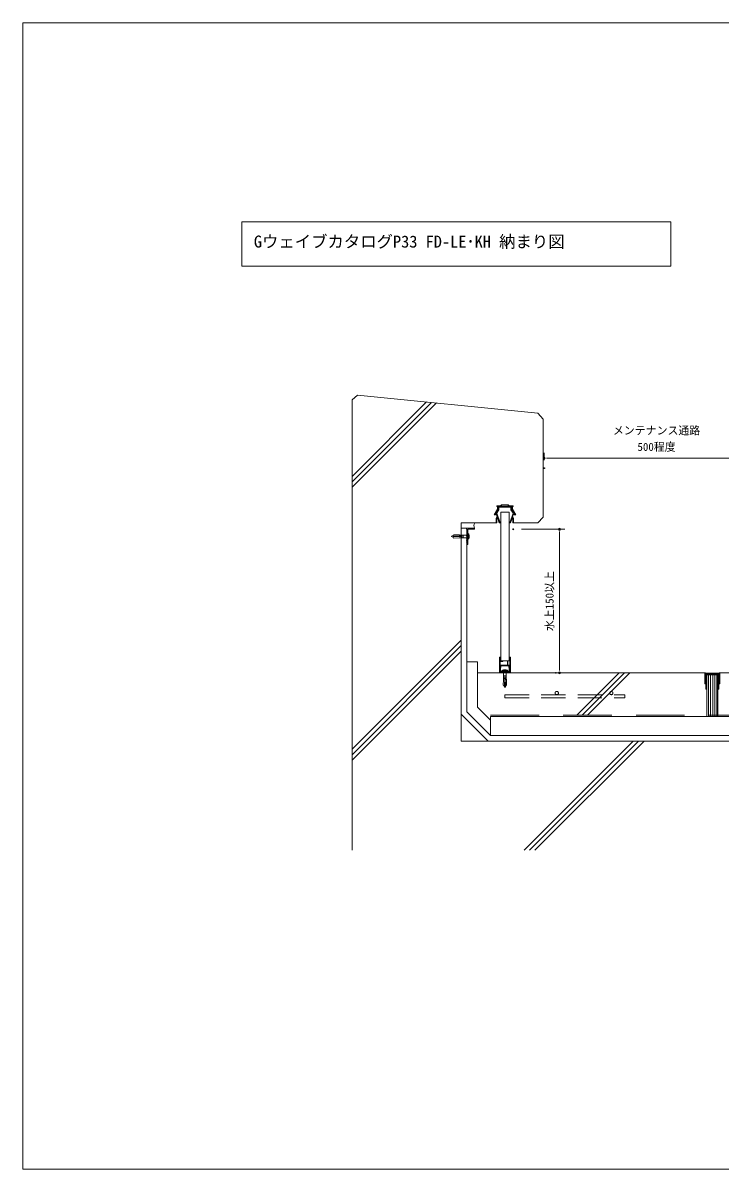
# Model space of a CAD drawing. Units: millimetres, scale not verified. Extents: x -1485 to 1485, y -1050 to 1050.
# Drawn here: x -1485 to -208, y -1050 to 1050 of the extents above; entities that cross this region are included whole.
import ezdxf
from ezdxf.enums import TextEntityAlignment as Align

# ---------------------------------------------------------------- set-up
doc = ezdxf.new("R2010")
doc.units = ezdxf.units.MM
doc.header["$LTSCALE"] = 7
doc.header["$PDMODE"] = 32
doc.header["$PDSIZE"] = 1.4
doc.linetypes.add('USER1', pattern=[19.05, 12.7, -6.35])
doc.linetypes.add('USER2', pattern=[9.525, 6.35, -3.175])
for name, color, linetype, lineweight in [('0-0_0', 7, 'Continuous', 9), ('0-3_HATCH', 9, 'Continuous', 18), ('0-4_KUTAI', 3, 'Continuous', 18), ('0-5_BOUSUI', 1, 'Continuous', 18), ('0-6_KANAMONO_SCREW', 4, 'Continuous', 18), ('0-7_dannnetu', 6, 'Continuous', 18), ('0-8_KANAMONO', 4, 'Continuous', 18), ('0-9_buhin', 2, 'Continuous', 18), ('0-A_tensen', 7, 'USER2', 18), ('0-C_MOJI', 7, 'Continuous', 18), ('0-F_bousui2', 7, 'USER1', 9)]:
    doc.layers.add(name, color=color, linetype=linetype, lineweight=lineweight)
doc.layers.add('0-1_WAKU', color=7, linetype='Continuous')
doc.layers.add('0-2_DEFPOINTS', color=7, linetype='Continuous')
doc.styles.add('ＭＳ ゴシック', font='')
doc.styles.get('ＭＳ ゴシック').set_extended_font_data('MS Gothic')

# ---------------------------------------------------------------- blocks, each defined once
blk = doc.blocks.new('hps-5-10-30')
at = {"layer": '0-6_KANAMONO_SCREW'}
for p, q in [((-4.583, 1.667), (4.583, 1.667)), ((-4.583, 0), (-4.583, 1.667)), ((-4.583, 0), (-3.333, 0)), ((-3.542, 2.083), (-2.5, 2.292)), ((3.542, 2.083), (-3.542, 2.083)), ((-3.542, 2.083), (-3.542, 1.667)), ((-3.333, 0), (3.333, 0)), ((2.5, 2.292), (-2.5, 2.292)), ((2.5, 2.292), (3.542, 2.083)), ((3.333, 0), (4.583, 0)), ((3.542, 1.667), (3.542, 2.083)), ((4.583, 1.667), (4.583, 0)), ((-2.629, -15.57), (-3.074, -25.674)), ((-2.42, -15.579), (-2.629, -15.57)), ((-2.509, -12.864), (-2.619, -15.362)), ((-2.411, -15.371), (-2.619, -15.362)), ((-2.301, -12.873), (-2.509, -12.864)), ((-2.5, -0.833), (-2.5, -12.656)), ((-2.5, -8.489), (2.5, -8.489)), ((-2.5, -10.989), (2.5, -10.989)), ((-2.292, -12.665), (-2.5, -12.656)), ((-2.292, -12.665), (-2.42, -15.579)), ((-0.208, -12.656), (-0.833, -26.823)), ((-0.575, -20.977), (0.563, -20.693)), ((-0.52, -19.713), (0.508, -19.456)), ((-0.464, -18.449), (0.454, -18.22)), ((-0.408, -17.185), (0.399, -16.984)), ((-0.352, -15.921), (0.345, -15.747)), ((-0.297, -14.657), (0.29, -14.511)), ((-0.241, -13.394), (0.236, -13.274)), ((-0.208, -12.656), (0.208, -12.656)), ((0.208, -12.656), (0.833, -26.823)), ((2.292, -12.665), (2.5, -12.656)), ((2.292, -12.665), (2.42, -15.579)), ((2.301, -12.873), (2.509, -12.864)), ((2.411, -15.371), (2.619, -15.362)), ((2.42, -15.579), (2.629, -15.57)), ((2.5, -0.833), (2.5, -12.656)), ((2.509, -12.864), (2.619, -15.362)), ((2.629, -15.57), (3.074, -25.674)), ((-1.595, -26.823), (-0.385, -29.743)), ((-1.347, -27.42), (1.043, -26.823)), ((-0.798, -26.033), (0.781, -25.638)), ((-0.743, -24.769), (0.727, -24.402)), ((-0.687, -23.505), (0.672, -23.165)), ((-0.631, -22.241), (0.617, -21.929)), ((1.595, -26.823), (0.385, -29.743)), ((0.833, -26.823), (2.5, -26.823)), ((2.5, -26.823), (3.074, -25.674))]:
    blk.add_line(p, q, dxfattribs=at)
blk.add_lwpolyline([(-0.833, -26.823), (-2.5, -26.823), (-3.074, -25.674)], dxfattribs=at)
for centre, radius, start, end in [((-3.333, -0.833), 0.833, 0, 90), ((3.333, -0.833), 0.833, 90, 180), ((0, -29.583), 0.417, 202.5, 337.5)]:
    blk.add_arc(centre, radius, start, end, dxfattribs=at)
blk = doc.blocks.new('_Dot')
at = {"layer": '0-0_0'}
for p, q in [((-0.5, 0), (-1, 0)), ((0.25, 0), (-0.25, 0))]:
    blk.add_line(p, q, dxfattribs=at)
blk.add_circle((0, 0), 0.25, dxfattribs=at)
blk = doc.blocks.new('D4')
at = {"layer": '0-2_DEFPOINTS'}
for p in [(1366.837, 1302.469), (955.111, 1284.17), (1366.837, 1225.639)]:
    blk.add_point(p, dxfattribs=at)
at = {"layer": '0-C_MOJI', "lineweight": 9}
for p, q in [((955.111, 1299.17), (955.111, 1312.469)), ((963.111, 1302.469), (1358.837, 1302.469)), ((1366.837, 1240.639), (1366.837, 1312.469))]:
    blk.add_line(p, q, dxfattribs=at)
at = {"layer": '0-C_MOJI', "xscale": 8, "yscale": 8, "rotation": 180}
blk.add_blockref('_Dot', (955.111, 1302.469), dxfattribs=at)
at = {"layer": '0-C_MOJI', "xscale": 8, "yscale": 8}
blk.add_blockref('_Dot', (1366.837, 1302.469), dxfattribs=at)
at = {"layer": '0-C_MOJI', "style": 'ＭＳ ゴシック'}
for s, p in [('メンテナンス通路', (1080.974, 1341.522)), ('500程度', (1125.974, 1311.522))]:
    blk.add_text(s, height=14.66, dxfattribs=at).set_placement(p, align=Align.BOTTOM_LEFT)
blk = doc.blocks.new('D5')
at = {"layer": '0-2_DEFPOINTS'}
for p in [(898.492, 1172.199), (983.024, 1172.199), (976.502, 909.199)]:
    blk.add_point(p, dxfattribs=at)
at = {"layer": '0-C_MOJI', "lineweight": 9}
for p, q in [((913.492, 1172.199), (993.024, 1172.199)), ((983.024, 917.199), (983.024, 1164.199)), ((991.502, 909.199), (993.024, 909.199))]:
    blk.add_line(p, q, dxfattribs=at)
at = {"layer": '0-C_MOJI', "xscale": 8, "yscale": 8}
for p, rotation in [((983.024, 1172.199), 90), ((983.024, 909.199), 270)]:
    blk.add_blockref('_Dot', p, dxfattribs=dict(at, rotation=rotation))
at = {"layer": '0-C_MOJI', "style": 'ＭＳ ゴシック'}
blk.add_text('水上150以上', height=14.66, rotation=90, dxfattribs=at).set_placement((976.654, 985.699), align=Align.BOTTOM_LEFT)

msp = doc.modelspace()

# ---------------------------------------------------------------- linework, layer by layer
at = {"layer": '0-0_0', "lineweight": 18}
msp.add_lwpolyline([(-1485.022, -1049.978), (1484.978, -1049.978), (1484.978, 1050.022), (-1485.022, 1050.022)], close=True, dxfattribs=at)
at = {"layer": '0-3_HATCH'}
for p, q in [((-881.912, 219.221), (-745.548, 355.584)), ((-881.912, 209.221), (-736.457, 354.675)), ((-881.912, 199.221), (-727.366, 353.766)), ((-881.912, -280.779), (-681.912, -80.779)), ((-881.912, -290.779), (-681.912, -90.779)), ((-881.912, -300.779), (-681.912, -100.779)), ((-470.317, -218.279), (-392.817, -140.779)), ((-460.317, -218.279), (-382.817, -140.779)), ((-450.317, -218.279), (-372.817, -140.779)), ((-566.912, -465.779), (-366.912, -265.779)), ((-556.912, -465.779), (-356.912, -265.779)), ((-546.912, -465.779), (-346.912, -265.779))]:
    msp.add_line(p, q, dxfattribs=at)
at = {"layer": '0-4_KUTAI'}
for p, q in [((-235.912, -140.779), (-651.912, -140.779)), ((-228.698, -220.779), (-228.698, -144.279)), ((-224.948, -220.779), (-224.948, -144.279)), ((-221.198, -220.779), (-221.198, -144.279)), ((-217.448, -220.779), (-217.448, -144.279)), ((-213.698, -220.779), (-213.698, -144.279)), ((852.491, -140.779), (-207.912, -140.779)), ((-632.414, -265.779), (-681.912, -216.282))]:
    msp.add_line(p, q, dxfattribs=at)
for points in [[(-585.912, 134.221), (-541.912, 134.221), (-531.912, 144.221), (-531.912, 324.221), (-541.862, 335.216), (-871.962, 368.226), (-881.912, 359.221), (-881.912, -465.779)], [(852.491, -265.779), (-681.912, -265.779), (-681.912, 134.221), (-617.912, 134.221)], [(-231.912, -220.779), (-231.912, -144.279), (-211.912, -144.279), (-211.912, -220.779)]]:
    msp.add_lwpolyline(points, dxfattribs=at)
for points in [[(-209.412, -141.279), (-208.912, -140.779), (-207.912, -140.779), (-207.912, -143.779), (-208.412, -143.779), (-208.412, -158.779), (-207.912, -158.779), (-207.912, -160.779), (-209.412, -160.779), (-209.412, -142.279), (-234.412, -142.279), (-234.412, -160.779), (-235.912, -160.779), (-235.912, -158.779), (-235.412, -158.779), (-235.412, -143.779), (-235.912, -143.779), (-235.912, -140.779), (-234.912, -140.779), (-234.412, -141.279), (-221.912, -141.279)], [(-210.912, -142.779), (-210.912, -143.779), (-212.912, -143.779), (-212.912, -144.279), (-210.912, -144.279), (-210.912, -155.779), (-211.412, -155.779), (-210.912, -156.779), (-210.912, -169.779), (-211.412, -169.779), (-210.912, -170.779), (-209.912, -170.779), (-209.912, -144.279), (-209.412, -144.279), (-209.412, -142.279), (-234.412, -142.279), (-234.412, -144.279), (-233.912, -144.279), (-233.912, -170.779), (-232.912, -170.779), (-232.412, -169.779), (-232.912, -169.779), (-232.912, -156.779), (-232.412, -155.779), (-232.912, -155.779), (-232.912, -144.279), (-230.912, -144.279), (-230.912, -143.779), (-232.912, -143.779), (-232.912, -142.779)]]:
    msp.add_lwpolyline(points, close=True, dxfattribs=at)
at = {"layer": '0-5_BOUSUI'}
msp.add_line((-671.912, 124.221), (-681.912, 124.221), dxfattribs=at)
msp.add_lwpolyline([(852.491, -255.779), (-628.272, -255.779), (-671.912, -212.14), (-671.912, 94.221)], dxfattribs=at)
msp.add_arc((-650.008, 128.872), 8.744, 142.28627, 212.13746, dxfattribs=at)
at = {"layer": '0-7_dannnetu'}
for p, q in [((-651.912, -120.779), (-671.912, -120.779)), ((852.491, -220.779), (-628.272, -220.779)), ((-628.272, -255.779), (-628.272, -220.779)), ((-628.272, -227.495), (-628.272, -255.779))]:
    msp.add_line(p, q, dxfattribs=at)
msp.add_lwpolyline([(-628.272, -227.495), (-651.912, -203.855), (-651.912, -120.779)], dxfattribs=at)
at = {"layer": '0-8_KANAMONO'}
for p, q in [((-614.412, 164.221), (-606.912, 164.221)), ((-669.912, 108.971), (-670.081, 109.033)), ((-611.912, -112.279), (-611.912, -137.479)), ((-605.912, -119.479), (-605.912, -119.079)), ((-591.912, -137.479), (-591.912, -112.279)), ((-611.912, -137.779), (-611.912, -140.479)), ((-610.912, -137.779), (-611.912, -137.779)), ((-611.612, -137.779), (-610.912, -137.779)), ((-611.612, -140.779), (-610.912, -140.779)), ((-610.912, -132.362), (-610.912, -136.331)), ((-609.912, -135.794), (-609.912, -132.362)), ((-594.788, -137.779), (-609.036, -137.779)), ((-593.912, -132.362), (-593.912, -135.794)), ((-592.912, -136.331), (-592.912, -132.362)), ((-592.212, -137.779), (-592.912, -137.779)), ((-592.912, -137.779), (-592.212, -137.779)), ((-592.912, -140.779), (-592.212, -140.779)), ((-591.912, -140.479), (-591.912, -138.079))]:
    msp.add_line(p, q, dxfattribs=at)
msp.add_lwpolyline([(-601.912, 166.221), (-607.498, 166.221), (-609.498, 164.221), (-614.662, 164.221), (-614.662, 158.634), (-620.412, 149.721), (-618.912, 149.721), (-618.912, 148.921), (-621.912, 148.921), (-615.662, 158.921), (-615.662, 164.221), (-616.912, 164.221), (-616.912, 165.221), (-609.912, 165.221), (-607.912, 167.221), (-601.912, 167.221), (-595.912, 167.221), (-593.912, 165.221), (-586.912, 165.221), (-586.912, 164.221), (-588.162, 164.221), (-588.162, 158.921), (-581.912, 148.921), (-584.912, 148.921), (-584.912, 149.721), (-583.412, 149.721), (-589.162, 158.634), (-589.162, 164.221), (-594.326, 164.221), (-596.326, 166.221)], close=True, dxfattribs=at)
for points in [[(-606.912, 164.221), (-606.512, 163.821), (-597.312, 163.821), (-596.912, 164.221), (-589.412, 164.221), (-589.412, 158.221), (-583.412, 149.721), (-586.014, 150.405), (-587.732, 145.373), (-585.912, 142.221), (-585.912, 134.221), (-587.212, 134.221), (-587.212, 141.872), (-588.289, 143.739), (-591.538, 134.221), (-592.912, 134.221), (-586.939, 151.721), (-586.249, 151.485), (-590.812, 157.95), (-590.812, 162.721), (-596.912, 162.721), (-597.112, 162.921), (-606.712, 162.921), (-606.912, 162.721), (-613.012, 162.721), (-613.012, 157.95), (-617.575, 151.485), (-616.885, 151.721), (-610.912, 134.221), (-612.286, 134.221), (-615.534, 143.739), (-616.612, 141.872), (-616.612, 134.221), (-617.912, 134.221), (-617.912, 142.221), (-616.092, 145.373), (-617.81, 150.405), (-620.412, 149.721), (-614.412, 158.221), (-614.412, 164.221)], [(-670.081, 109.408), (-669.912, 109.471), (-669.912, 122.221), (-657.412, 122.221), (-657.412, 124.221), (-672.412, 124.221), (-672.412, 122.221), (-671.912, 122.221), (-671.912, 111.221), (-672.338, 110.876)], [(-672.338, 110.565), (-671.912, 110.221), (-671.912, 108.221), (-672.338, 107.876)], [(-672.338, 98.565), (-671.912, 98.221), (-671.912, 94.221), (-669.912, 94.221), (-669.912, 108.971)], [(-672.338, 107.565), (-671.912, 107.221), (-671.912, 105.221), (-672.338, 104.876)], [(-672.338, 104.565), (-671.912, 104.221), (-671.912, 102.221), (-672.338, 101.876)], [(-672.338, 101.565), (-671.912, 101.221), (-671.912, 99.221), (-672.338, 98.876)], [(-606.212, -118.779), (-610.912, -118.779), (-610.912, -112.279)], [(-597.412, -119.279), (-597.412, -126.779), (-610.912, -126.779), (-610.912, -119.779), (-606.212, -119.779)], [(-592.912, -112.279), (-592.912, -126.779), (-596.412, -126.779), (-596.412, -119.279)], [(-610.912, -136.579), (-610.912, -127.779), (-592.912, -127.779), (-592.912, -136.579)], [(-610.612, -140.479), (-610.612, -138.779), (-602.37, -138.779)], [(-601.454, -138.779), (-593.212, -138.779), (-593.212, -140.479)]]:
    msp.add_lwpolyline(points, dxfattribs=at)
for centre, radius, start, end in [((-672.212, 110.721), 0.2, 128.97666, 231.02334), ((-672.212, 107.721), 0.2, 128.97666, 231.02334), ((-670.012, 109.221), 0.2, 110.2297, 249.7703), ((-672.212, 104.721), 0.2, 128.97666, 231.02334), ((-672.212, 101.721), 0.2, 128.97666, 231.02334), ((-672.212, 98.721), 0.2, 128.97666, 231.02334), ((-611.412, -112.279), 0.5, 90, 180), ((-611.412, -112.279), 0.5, 360, 90), ((-606.212, -119.079), 0.3, 360, 90), ((-606.212, -119.479), 0.3, 270, 0), ((-596.912, -119.279), 0.5, 90, 180), ((-596.912, -119.279), 0.5, 360, 90), ((-592.412, -112.279), 0.5, 90, 180), ((-592.412, -112.279), 0.5, 360, 90), ((-611.612, -137.479), 0.3, 180, 270), ((-611.612, -140.479), 0.3, 180, 270), ((-605.912, -132.362), 5, 144.96975, 180), ((-610.601, -136.323), 0.311, 181.39551, 249.13327), ((-610.912, -137.179), 0.6, 270, 90), ((-610.912, -137.179), 0.6, 270, 70.52878), ((-610.912, -140.479), 0.3, 270, 360), ((-609.597, -129.779), 0.5, 48.59038, 144.96975), ((-605.912, -132.362), 4, 144.96975, 180), ((-609.566, -135.774), 0.347, 183.3162, 223.51025), ((-610.912, -137.179), 1.6, 350.91528, 46.82645), ((-609.039, -137.482), 0.297, 170.25113, 270.66415), ((-609.597, -129.779), 0.5, 324.96975, 48.59038), ((-601.912, -138.979), 0.5, 23.57818, 156.42182), ((-594.78, -137.486), 0.293, 268.46195, 10.62277), ((-594.227, -129.779), 0.5, 131.40962, 215.03025), ((-597.838, -132.339), 3.926, 359.6581, 35.37215), ((-594.227, -129.779), 0.5, 35.03025, 131.40962), ((-592.912, -137.179), 1.6, 133.17355, 189.08472), ((-594.228, -135.787), 0.316, 314.44297, 358.73059), ((-597.854, -132.344), 4.942, 359.78768, 35.24257), ((-592.912, -137.179), 0.6, 90, 270), ((-592.912, -137.179), 0.6, 109.47122, 270), ((-592.912, -140.479), 0.3, 180, 270), ((-593.199, -136.34), 0.287, 287.69217, 1.77906), ((-592.212, -137.479), 0.3, 270, 0), ((-592.212, -138.079), 0.3, 360, 90), ((-592.212, -140.479), 0.3, 270, 0)]:
    msp.add_arc(centre, radius, start, end, dxfattribs=at)
at = {"layer": '0-9_buhin'}
msp.add_lwpolyline([(-594.412, 153.421), (-594.412, -118.779), (-609.412, -118.779), (-609.412, 153.421)], close=True, dxfattribs=at)
at = {"layer": '0-A_tensen'}
for q in [(-601.912, -180.779), (-381.912, -186.779)]:
    msp.add_line((-601.912, -186.779), q, dxfattribs=at)
msp.add_lwpolyline([(-601.912, -180.779), (-381.912, -180.779), (-381.912, -186.779)], dxfattribs=at)
for centre in [(-506.912, -177.779), (-406.912, -177.779)]:
    msp.add_circle(centre, 3, dxfattribs=at)
at = {"layer": '0-C_MOJI'}
msp.add_lwpolyline([(-1083.72, 604.201), (-297.635, 604.201), (-297.635, 685.788), (-1083.72, 685.788)], close=True, dxfattribs=at)
at = {"layer": '0-F_bousui2'}
msp.add_line((-628.272, -218.279), (852.491, -218.279), dxfattribs=at)

# ---------------------------------------------------------------- block references
at = {"layer": '0-1_WAKU', "rotation": 270}
msp.add_blockref('hps-5-10-30', (-669.912, 109.221), dxfattribs=at)
at = {"layer": '0-1_WAKU'}
msp.add_blockref('hps-5-10-30', (-601.912, -137.779), dxfattribs=at)
at = {"layer": '0-C_MOJI'}
for name in ['D4', 'D5']:
    msp.add_blockref(name, (-1485.022, -1049.978), dxfattribs=at)

# ---------------------------------------------------------------- texts
at = {"layer": '0-C_MOJI', "style": 'ＭＳ ゴシック'}
msp.add_text('GウェイブカタログP33 FD-LE･KH 納まり図', height=21.99, dxfattribs=at).set_placement((-1061.972, 631.813), align=Align.BOTTOM_LEFT)

doc.saveas('drawing.dxf')
